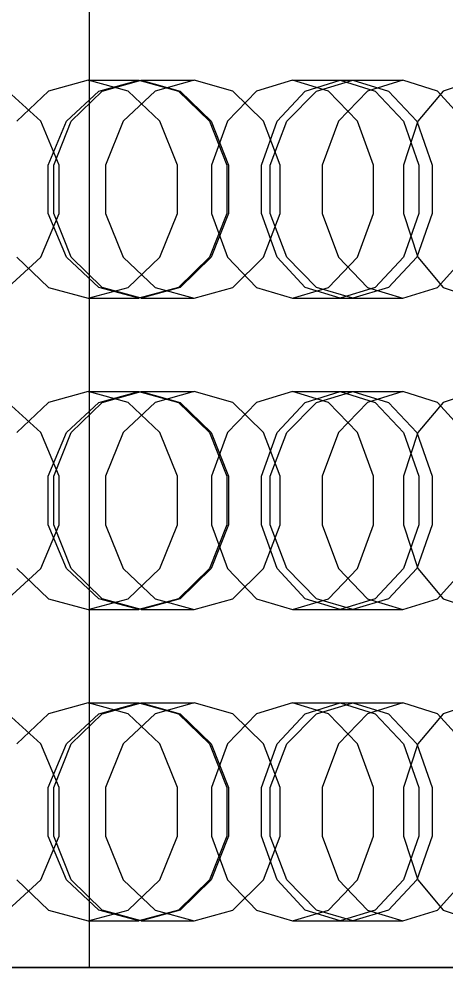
# Model space of a CAD drawing. Header units: millimetres. Extents: x -191664 to 191490, y -197311 to 10263.
# Drawn here: x 1764.5 to 1846.7, y -110393.5 to -110207.2 of the extents above; entities that cross this region are included whole.
import ezdxf

# ---------------------------------------------------------------- set-up
doc = ezdxf.new("R2010")
doc.units = ezdxf.units.MM
doc.layers.add('DET_briquetadora_superior', color=7, linetype='Continuous', lineweight=0)
doc.layers.add('R15_COTAS_TRANSPORTE_P', color=1, linetype='Continuous', lineweight=0)
doc.dimstyles.new('PLANTA_20', dxfattribs={"dimtxt": 50, "dimasz": 30, "dimexe": 30, "dimexo": 16, "dimgap": 20, "dimtad": 1, "dimtih": 1, "dimtoh": 1, "dimdec": 1, "dimzin": 0, "dimdsep": 46, "dimcen": 0.09, "dimadec": 0, "dimazin": 0, "dimtfac": 1, "dimtdec": 4, "dimtofl": 0, "dimtmove": 0, "dimatfit": 3, "dimfxl": 1, "dimtolj": 1, "dimtzin": 0, "dimarcsym": 0})

# ---------------------------------------------------------------- blocks, each defined once
blk = doc.blocks.new('*D133')
at = {"layer": 'Defpoints', "color": 0, "transparency": 16777216}
for p in [(439.69, -194147.98), (217.89, -194406.09), (-500, -194490), (-500, -194490), (500, -194490)]:
    blk.add_point(p, dxfattribs=at)
at = {"layer": 'R15_COTAS_TRANSPORTE_P', "color": 0, "lineweight": -2, "transparency": 16777216}
blk.add_arc((-500, -194490), 722.77, 2.37834, 17.62166, dxfattribs=at)
at = {"layer": 'R15_COTAS_TRANSPORTE_P', "color": 0, "transparency": 16777216}
for points in [[(184.12, -194272.81), (193.59, -194269.58), (179.18, -194242.8)], [(227.15, -194459.9), (217.15, -194460.11), (222.77, -194490)]]:
    blk.add_solid(points, dxfattribs=at)

msp = doc.modelspace()

# ---------------------------------------------------------------- linework, layer by layer
at = {"layer": 'DET_briquetadora_superior', "color": 9, "true_color": 0xb9c3c2}
for p, q in [((1778.01, -110390), (1778.01, -110030)), ((1777.8, -110219), (1770.15, -110221.08)), ((1777.8, -110219), (1787.56, -110219)), ((1785.46, -110221.08), (1777.8, -110219)), ((1779.84, -110221.08), (1787.56, -110219)), ((1780.49, -110221.08), (1787.99, -110219)), ((1787.56, -110219), (1795.16, -110221.08)), ((1787.99, -110219), (1798.23, -110219)), ((1787.99, -110219), (1795.48, -110221.08)), ((1798.23, -110219), (1790.68, -110221.08)), ((1805.66, -110221.08), (1798.23, -110219)), ((1817.12, -110219), (1810.18, -110221.08)), ((1817.12, -110219), (1828.77, -110219)), ((1824.07, -110221.08), (1817.12, -110219)), ((1819.58, -110221.08), (1826.33, -110219)), ((1821.75, -110221.08), (1828.77, -110219)), ((1826.33, -110219), (1838.42, -110219)), ((1826.33, -110219), (1833.08, -110221.08)), ((1828.77, -110219), (1835.65, -110221.08)), ((1838.42, -110219), (1831.6, -110221.08)), ((1845.1, -110221.08), (1838.42, -110219)), ((1852.3, -110219), (1846.18, -110221.08)), ((1768.67, -110226.91), (1762.28, -110221.08)), ((1770.15, -110221.08), (1764, -110226.91)), ((1773.57, -110226.91), (1779.84, -110221.08)), ((1774.49, -110226.91), (1780.49, -110221.08)), ((1790.68, -110221.08), (1784.53, -110226.91)), ((1791.6, -110226.91), (1785.46, -110221.08)), ((1795.16, -110221.08), (1801.17, -110226.91)), ((1795.48, -110221.08), (1801.49, -110226.91)), ((1810.18, -110221.08), (1804.6, -110226.91)), ((1811.53, -110226.91), (1805.66, -110221.08)), ((1814.17, -110226.91), (1819.58, -110221.08)), ((1816.03, -110226.91), (1821.75, -110221.08)), ((1829.64, -110226.91), (1824.07, -110221.08)), ((1831.6, -110221.08), (1826.02, -110226.91)), ((1833.08, -110221.08), (1838.5, -110226.91)), ((1835.65, -110221.08), (1841.07, -110226.91)), ((1846.18, -110221.08), (1841.27, -110226.91)), ((1850.35, -110226.91), (1845.1, -110221.08)), ((1772.19, -110235.33), (1768.67, -110226.91)), ((1770.06, -110235.33), (1773.57, -110226.91)), ((1771.15, -110235.33), (1774.49, -110226.91)), ((1784.53, -110226.91), (1781.09, -110235.33)), ((1795.01, -110235.33), (1791.6, -110226.91)), ((1801.17, -110226.91), (1804.47, -110235.33)), ((1801.49, -110226.91), (1804.82, -110235.33)), ((1804.6, -110226.91), (1801.51, -110235.33)), ((1811.16, -110235.33), (1814.17, -110226.91)), ((1814.76, -110235.33), (1811.53, -110226.91)), ((1812.81, -110235.33), (1816.03, -110226.91)), ((1826.02, -110226.91), (1822.89, -110235.33)), ((1832.73, -110235.33), (1829.64, -110226.91)), ((1838.5, -110226.91), (1841.5, -110235.33)), ((1841.27, -110226.91), (1838.55, -110235.33)), ((1841.07, -110226.91), (1844.03, -110235.33)), ((1770.06, -110244.67), (1770.06, -110235.33)), ((1771.15, -110244.67), (1771.15, -110235.33)), ((1772.19, -110244.67), (1772.19, -110235.33)), ((1781.09, -110235.33), (1781.09, -110244.67)), ((1795.01, -110244.67), (1795.01, -110235.33)), ((1801.51, -110235.33), (1801.51, -110244.67)), ((1804.47, -110235.33), (1804.47, -110244.67)), ((1804.82, -110235.33), (1804.82, -110244.67)), ((1811.16, -110244.67), (1811.16, -110235.33)), ((1812.81, -110244.67), (1812.81, -110235.33)), ((1814.76, -110244.67), (1814.76, -110235.33)), ((1822.89, -110235.33), (1822.89, -110244.67)), ((1832.73, -110244.67), (1832.73, -110235.33)), ((1838.55, -110235.33), (1838.55, -110244.67)), ((1841.5, -110235.33), (1841.5, -110244.67)), ((1844.03, -110235.33), (1844.03, -110244.67)), ((1768.67, -110253.09), (1772.19, -110244.67)), ((1773.57, -110253.09), (1770.06, -110244.67)), ((1774.49, -110253.09), (1771.15, -110244.67)), ((1781.09, -110244.67), (1784.53, -110253.09)), ((1791.6, -110253.09), (1795.01, -110244.67)), ((1804.47, -110244.67), (1801.17, -110253.09)), ((1804.82, -110244.67), (1801.49, -110253.09)), ((1801.51, -110244.67), (1804.6, -110253.09)), ((1814.17, -110253.09), (1811.16, -110244.67)), ((1811.53, -110253.09), (1814.76, -110244.67)), ((1816.03, -110253.09), (1812.81, -110244.67)), ((1822.89, -110244.67), (1826.02, -110253.09)), ((1829.64, -110253.09), (1832.73, -110244.67)), ((1841.5, -110244.67), (1838.5, -110253.09)), ((1838.55, -110244.67), (1841.27, -110253.09)), ((1844.03, -110244.67), (1841.07, -110253.09)), ((1762.28, -110258.92), (1768.67, -110253.09)), ((1764, -110253.09), (1770.15, -110258.92)), ((1779.84, -110258.92), (1773.57, -110253.09)), ((1780.49, -110258.92), (1774.49, -110253.09)), ((1784.53, -110253.09), (1790.68, -110258.92)), ((1785.46, -110258.92), (1791.6, -110253.09)), ((1801.17, -110253.09), (1795.16, -110258.92)), ((1801.49, -110253.09), (1795.48, -110258.92)), ((1804.6, -110253.09), (1810.18, -110258.92)), ((1805.66, -110258.92), (1811.53, -110253.09)), ((1819.58, -110258.92), (1814.17, -110253.09)), ((1821.75, -110258.92), (1816.03, -110253.09)), ((1824.07, -110258.92), (1829.64, -110253.09)), ((1826.02, -110253.09), (1831.6, -110258.92)), ((1838.5, -110253.09), (1833.08, -110258.92)), ((1841.07, -110253.09), (1835.65, -110258.92)), ((1841.27, -110253.09), (1846.18, -110258.92)), ((1845.1, -110258.92), (1850.35, -110253.09)), ((1770.15, -110258.92), (1777.8, -110261)), ((1777.8, -110261), (1785.46, -110258.92)), ((1787.56, -110261), (1779.84, -110258.92)), ((1787.99, -110261), (1780.49, -110258.92)), ((1795.16, -110258.92), (1787.56, -110261)), ((1795.48, -110258.92), (1787.99, -110261)), ((1790.68, -110258.92), (1798.23, -110261)), ((1798.23, -110261), (1805.66, -110258.92)), ((1810.18, -110258.92), (1817.12, -110261)), ((1817.12, -110261), (1824.07, -110258.92)), ((1826.33, -110261), (1819.58, -110258.92)), ((1828.77, -110261), (1821.75, -110258.92)), ((1833.08, -110258.92), (1826.33, -110261)), ((1835.65, -110258.92), (1828.77, -110261)), ((1831.6, -110258.92), (1838.42, -110261)), ((1838.42, -110261), (1845.1, -110258.92)), ((1846.18, -110258.92), (1852.3, -110261)), ((1777.8, -110261), (1787.56, -110261)), ((1787.99, -110261), (1798.23, -110261)), ((1817.12, -110261), (1828.77, -110261)), ((1826.33, -110261), (1838.42, -110261)), ((1777.8, -110279), (1770.15, -110281.08)), ((1777.8, -110279), (1787.56, -110279)), ((1785.46, -110281.08), (1777.8, -110279)), ((1779.84, -110281.08), (1787.56, -110279)), ((1780.49, -110281.08), (1787.99, -110279)), ((1787.56, -110279), (1795.16, -110281.08)), ((1787.99, -110279), (1798.23, -110279)), ((1787.99, -110279), (1795.48, -110281.08)), ((1798.23, -110279), (1790.68, -110281.08)), ((1805.66, -110281.08), (1798.23, -110279)), ((1817.12, -110279), (1810.18, -110281.08)), ((1817.12, -110279), (1828.77, -110279)), ((1824.07, -110281.08), (1817.12, -110279)), ((1819.58, -110281.08), (1826.33, -110279)), ((1821.75, -110281.08), (1828.77, -110279)), ((1826.33, -110279), (1838.42, -110279)), ((1826.33, -110279), (1833.08, -110281.08)), ((1828.77, -110279), (1835.65, -110281.08)), ((1838.42, -110279), (1831.6, -110281.08)), ((1845.1, -110281.08), (1838.42, -110279)), ((1852.3, -110279), (1846.18, -110281.08)), ((1768.67, -110286.91), (1762.28, -110281.08)), ((1770.15, -110281.08), (1764, -110286.91)), ((1773.57, -110286.91), (1779.84, -110281.08)), ((1774.49, -110286.91), (1780.49, -110281.08)), ((1790.68, -110281.08), (1784.53, -110286.91)), ((1791.6, -110286.91), (1785.46, -110281.08)), ((1795.16, -110281.08), (1801.17, -110286.91)), ((1795.48, -110281.08), (1801.49, -110286.91)), ((1810.18, -110281.08), (1804.6, -110286.91)), ((1811.53, -110286.91), (1805.66, -110281.08)), ((1814.17, -110286.91), (1819.58, -110281.08)), ((1816.03, -110286.91), (1821.75, -110281.08)), ((1829.64, -110286.91), (1824.07, -110281.08)), ((1831.6, -110281.08), (1826.02, -110286.91)), ((1833.08, -110281.08), (1838.5, -110286.91)), ((1835.65, -110281.08), (1841.07, -110286.91)), ((1846.18, -110281.08), (1841.27, -110286.91)), ((1850.35, -110286.91), (1845.1, -110281.08)), ((1772.19, -110295.33), (1768.67, -110286.91)), ((1770.06, -110295.33), (1773.57, -110286.91)), ((1771.15, -110295.33), (1774.49, -110286.91)), ((1784.53, -110286.91), (1781.09, -110295.33)), ((1795.01, -110295.33), (1791.6, -110286.91)), ((1801.17, -110286.91), (1804.47, -110295.33)), ((1801.49, -110286.91), (1804.82, -110295.33)), ((1804.6, -110286.91), (1801.51, -110295.33)), ((1811.16, -110295.33), (1814.17, -110286.91)), ((1814.76, -110295.33), (1811.53, -110286.91)), ((1812.81, -110295.33), (1816.03, -110286.91)), ((1826.02, -110286.91), (1822.89, -110295.33)), ((1832.73, -110295.33), (1829.64, -110286.91)), ((1838.5, -110286.91), (1841.5, -110295.33)), ((1841.27, -110286.91), (1838.55, -110295.33)), ((1841.07, -110286.91), (1844.03, -110295.33)), ((1770.06, -110304.67), (1770.06, -110295.33)), ((1771.15, -110304.67), (1771.15, -110295.33)), ((1772.19, -110304.67), (1772.19, -110295.33)), ((1781.09, -110295.33), (1781.09, -110304.67)), ((1795.01, -110304.67), (1795.01, -110295.33)), ((1801.51, -110295.33), (1801.51, -110304.67)), ((1804.47, -110295.33), (1804.47, -110304.67)), ((1804.82, -110295.33), (1804.82, -110304.67)), ((1811.16, -110304.67), (1811.16, -110295.33)), ((1812.81, -110304.67), (1812.81, -110295.33)), ((1814.76, -110304.67), (1814.76, -110295.33)), ((1822.89, -110295.33), (1822.89, -110304.67)), ((1832.73, -110304.67), (1832.73, -110295.33)), ((1838.55, -110295.33), (1838.55, -110304.67)), ((1841.5, -110295.33), (1841.5, -110304.67)), ((1844.03, -110295.33), (1844.03, -110304.67)), ((1768.67, -110313.09), (1772.19, -110304.67)), ((1773.57, -110313.09), (1770.06, -110304.67)), ((1774.49, -110313.09), (1771.15, -110304.67)), ((1781.09, -110304.67), (1784.53, -110313.09)), ((1791.6, -110313.09), (1795.01, -110304.67)), ((1804.47, -110304.67), (1801.17, -110313.09)), ((1804.82, -110304.67), (1801.49, -110313.09)), ((1801.51, -110304.67), (1804.6, -110313.09)), ((1814.17, -110313.09), (1811.16, -110304.67)), ((1811.53, -110313.09), (1814.76, -110304.67)), ((1816.03, -110313.09), (1812.81, -110304.67)), ((1822.89, -110304.67), (1826.02, -110313.09)), ((1829.64, -110313.09), (1832.73, -110304.67)), ((1841.5, -110304.67), (1838.5, -110313.09)), ((1838.55, -110304.67), (1841.27, -110313.09)), ((1844.03, -110304.67), (1841.07, -110313.09)), ((1762.28, -110318.92), (1768.67, -110313.09)), ((1764, -110313.09), (1770.15, -110318.92)), ((1779.84, -110318.92), (1773.57, -110313.09)), ((1780.49, -110318.92), (1774.49, -110313.09)), ((1784.53, -110313.09), (1790.68, -110318.92)), ((1785.46, -110318.92), (1791.6, -110313.09)), ((1801.17, -110313.09), (1795.16, -110318.92)), ((1801.49, -110313.09), (1795.48, -110318.92)), ((1804.6, -110313.09), (1810.18, -110318.92)), ((1805.66, -110318.92), (1811.53, -110313.09)), ((1819.58, -110318.92), (1814.17, -110313.09)), ((1821.75, -110318.92), (1816.03, -110313.09)), ((1824.07, -110318.92), (1829.64, -110313.09)), ((1826.02, -110313.09), (1831.6, -110318.92)), ((1838.5, -110313.09), (1833.08, -110318.92)), ((1841.07, -110313.09), (1835.65, -110318.92)), ((1841.27, -110313.09), (1846.18, -110318.92)), ((1845.1, -110318.92), (1850.35, -110313.09)), ((1770.15, -110318.92), (1777.8, -110321)), ((1777.8, -110321), (1785.46, -110318.92)), ((1787.56, -110321), (1779.84, -110318.92)), ((1787.99, -110321), (1780.49, -110318.92)), ((1795.16, -110318.92), (1787.56, -110321)), ((1795.48, -110318.92), (1787.99, -110321)), ((1790.68, -110318.92), (1798.23, -110321)), ((1798.23, -110321), (1805.66, -110318.92)), ((1810.18, -110318.92), (1817.12, -110321)), ((1817.12, -110321), (1824.07, -110318.92)), ((1826.33, -110321), (1819.58, -110318.92)), ((1828.77, -110321), (1821.75, -110318.92)), ((1833.08, -110318.92), (1826.33, -110321)), ((1835.65, -110318.92), (1828.77, -110321)), ((1831.6, -110318.92), (1838.42, -110321)), ((1838.42, -110321), (1845.1, -110318.92)), ((1846.18, -110318.92), (1852.3, -110321)), ((1777.8, -110321), (1787.56, -110321)), ((1787.99, -110321), (1798.23, -110321)), ((1817.12, -110321), (1828.77, -110321)), ((1826.33, -110321), (1838.42, -110321)), ((1777.8, -110339), (1770.15, -110341.08)), ((1777.8, -110339), (1787.56, -110339)), ((1785.46, -110341.08), (1777.8, -110339)), ((1779.84, -110341.08), (1787.56, -110339)), ((1780.49, -110341.08), (1787.99, -110339)), ((1787.56, -110339), (1795.16, -110341.08)), ((1787.99, -110339), (1798.23, -110339)), ((1787.99, -110339), (1795.48, -110341.08)), ((1798.23, -110339), (1790.68, -110341.08)), ((1805.66, -110341.08), (1798.23, -110339)), ((1817.12, -110339), (1810.18, -110341.08)), ((1817.12, -110339), (1828.77, -110339)), ((1824.07, -110341.08), (1817.12, -110339)), ((1819.58, -110341.08), (1826.33, -110339)), ((1821.75, -110341.08), (1828.77, -110339)), ((1826.33, -110339), (1838.42, -110339)), ((1826.33, -110339), (1833.08, -110341.08)), ((1828.77, -110339), (1835.65, -110341.08)), ((1838.42, -110339), (1831.6, -110341.08)), ((1845.1, -110341.08), (1838.42, -110339)), ((1852.3, -110339), (1846.18, -110341.08)), ((1768.67, -110346.91), (1762.28, -110341.08)), ((1770.15, -110341.08), (1764, -110346.91)), ((1773.57, -110346.91), (1779.84, -110341.08)), ((1774.49, -110346.91), (1780.49, -110341.08)), ((1790.68, -110341.08), (1784.53, -110346.91)), ((1791.6, -110346.91), (1785.46, -110341.08)), ((1795.16, -110341.08), (1801.17, -110346.91)), ((1795.48, -110341.08), (1801.49, -110346.91)), ((1810.18, -110341.08), (1804.6, -110346.91)), ((1811.53, -110346.91), (1805.66, -110341.08)), ((1814.17, -110346.91), (1819.58, -110341.08)), ((1816.03, -110346.91), (1821.75, -110341.08)), ((1829.64, -110346.91), (1824.07, -110341.08)), ((1831.6, -110341.08), (1826.02, -110346.91)), ((1833.08, -110341.08), (1838.5, -110346.91)), ((1835.65, -110341.08), (1841.07, -110346.91)), ((1846.18, -110341.08), (1841.27, -110346.91)), ((1850.35, -110346.91), (1845.1, -110341.08)), ((1772.19, -110355.33), (1768.67, -110346.91)), ((1770.06, -110355.33), (1773.57, -110346.91)), ((1771.15, -110355.33), (1774.49, -110346.91)), ((1784.53, -110346.91), (1781.09, -110355.33)), ((1795.01, -110355.33), (1791.6, -110346.91)), ((1801.17, -110346.91), (1804.47, -110355.33)), ((1801.49, -110346.91), (1804.82, -110355.33)), ((1804.6, -110346.91), (1801.51, -110355.33)), ((1811.16, -110355.33), (1814.17, -110346.91)), ((1814.76, -110355.33), (1811.53, -110346.91)), ((1812.81, -110355.33), (1816.03, -110346.91)), ((1826.02, -110346.91), (1822.89, -110355.33)), ((1832.73, -110355.33), (1829.64, -110346.91)), ((1838.5, -110346.91), (1841.5, -110355.33)), ((1841.27, -110346.91), (1838.55, -110355.33)), ((1841.07, -110346.91), (1844.03, -110355.33)), ((1770.06, -110364.67), (1770.06, -110355.33)), ((1771.15, -110364.67), (1771.15, -110355.33)), ((1772.19, -110364.67), (1772.19, -110355.33)), ((1781.09, -110355.33), (1781.09, -110364.67)), ((1795.01, -110364.67), (1795.01, -110355.33)), ((1801.51, -110355.33), (1801.51, -110364.67)), ((1804.47, -110355.33), (1804.47, -110364.67)), ((1804.82, -110355.33), (1804.82, -110364.67)), ((1811.16, -110364.67), (1811.16, -110355.33)), ((1812.81, -110364.67), (1812.81, -110355.33)), ((1814.76, -110364.67), (1814.76, -110355.33)), ((1822.89, -110355.33), (1822.89, -110364.67)), ((1832.73, -110364.67), (1832.73, -110355.33)), ((1838.55, -110355.33), (1838.55, -110364.67)), ((1841.5, -110355.33), (1841.5, -110364.67)), ((1844.03, -110355.33), (1844.03, -110364.67)), ((1768.67, -110373.09), (1772.19, -110364.67)), ((1773.57, -110373.09), (1770.06, -110364.67)), ((1774.49, -110373.09), (1771.15, -110364.67)), ((1781.09, -110364.67), (1784.53, -110373.09)), ((1791.6, -110373.09), (1795.01, -110364.67)), ((1804.47, -110364.67), (1801.17, -110373.09)), ((1804.82, -110364.67), (1801.49, -110373.09)), ((1801.51, -110364.67), (1804.6, -110373.09)), ((1814.17, -110373.09), (1811.16, -110364.67)), ((1811.53, -110373.09), (1814.76, -110364.67)), ((1816.03, -110373.09), (1812.81, -110364.67)), ((1822.89, -110364.67), (1826.02, -110373.09)), ((1829.64, -110373.09), (1832.73, -110364.67)), ((1841.5, -110364.67), (1838.5, -110373.09)), ((1838.55, -110364.67), (1841.27, -110373.09)), ((1844.03, -110364.67), (1841.07, -110373.09)), ((1762.28, -110378.92), (1768.67, -110373.09)), ((1764, -110373.09), (1770.15, -110378.92)), ((1779.84, -110378.92), (1773.57, -110373.09)), ((1780.49, -110378.92), (1774.49, -110373.09)), ((1784.53, -110373.09), (1790.68, -110378.92)), ((1785.46, -110378.92), (1791.6, -110373.09)), ((1801.17, -110373.09), (1795.16, -110378.92)), ((1801.49, -110373.09), (1795.48, -110378.92)), ((1804.6, -110373.09), (1810.18, -110378.92)), ((1805.66, -110378.92), (1811.53, -110373.09)), ((1819.58, -110378.92), (1814.17, -110373.09)), ((1821.75, -110378.92), (1816.03, -110373.09)), ((1824.07, -110378.92), (1829.64, -110373.09)), ((1826.02, -110373.09), (1831.6, -110378.92)), ((1838.5, -110373.09), (1833.08, -110378.92)), ((1841.07, -110373.09), (1835.65, -110378.92)), ((1841.27, -110373.09), (1846.18, -110378.92)), ((1845.1, -110378.92), (1850.35, -110373.09)), ((1770.15, -110378.92), (1777.8, -110381)), ((1777.8, -110381), (1785.46, -110378.92)), ((1787.56, -110381), (1779.84, -110378.92)), ((1787.99, -110381), (1780.49, -110378.92)), ((1795.16, -110378.92), (1787.56, -110381)), ((1795.48, -110378.92), (1787.99, -110381)), ((1790.68, -110378.92), (1798.23, -110381)), ((1798.23, -110381), (1805.66, -110378.92)), ((1810.18, -110378.92), (1817.12, -110381)), ((1817.12, -110381), (1824.07, -110378.92)), ((1826.33, -110381), (1819.58, -110378.92)), ((1828.77, -110381), (1821.75, -110378.92)), ((1833.08, -110378.92), (1826.33, -110381)), ((1835.65, -110378.92), (1828.77, -110381)), ((1831.6, -110378.92), (1838.42, -110381)), ((1838.42, -110381), (1845.1, -110378.92)), ((1846.18, -110378.92), (1852.3, -110381)), ((1777.8, -110381), (1787.56, -110381)), ((1787.99, -110381), (1798.23, -110381)), ((1817.12, -110381), (1828.77, -110381)), ((1826.33, -110381), (1838.42, -110381)), ((1747.19, -110390), (1764.82, -110390)), ((1765.9, -110390), (1748.3, -110390)), ((1764.82, -110390), (1781.96, -110390)), ((1783.01, -110390), (1765.9, -110390)), ((1780.58, -110390), (1778.01, -110390)), ((1778.01, -110390), (1782.27, -110390)), ((1789.61, -110390), (1780.58, -110390)), ((1781.96, -110390), (1798.57, -110390)), ((1782.27, -110390), (1792.73, -110390)), ((1799.59, -110390), (1783.01, -110390)), ((1803.71, -110390), (1789.61, -110390)), ((1792.73, -110390), (1807.79, -110390)), ((1798.57, -110390), (1814.61, -110390)), ((1815.59, -110390), (1799.59, -110390)), ((1820.74, -110390), (1803.71, -110390)), ((1807.79, -110390), (1825.16, -110390)), ((1814.61, -110390), (1830.03, -110390)), ((1830.97, -110390), (1815.59, -110390)), ((1838.11, -110390), (1820.74, -110390)), ((1825.16, -110390), (1842.19, -110390)), ((1830.03, -110390), (1844.8, -110390)), ((1845.7, -110390), (1830.97, -110390)), ((1853.17, -110390), (1838.11, -110390)), ((1842.19, -110390), (1856.29, -110390)), ((1844.8, -110390), (1858.87, -110390)), ((1859.73, -110390), (1845.7, -110390))]:
    msp.add_line(p, q, dxfattribs=at)

# ---------------------------------------------------------------- dimensions: what is measured, and where the dimension line sits
at = {"layer": 'R15_COTAS_TRANSPORTE_P'}
dim = msp.add_angular_dim_2l(base=(217.89, -194406.09), line1=((-500, -194490), (500, -194490)), line2=((-500, -194490), (439.69, -194147.98)), dimstyle='PLANTA_20', dxfattribs=at)
dim.commit()
dim.dimension.update_dxf_attribs({"geometry": '*D133', "text_midpoint": (191490.46, -33543.69)})

doc.saveas('drawing.dxf')
